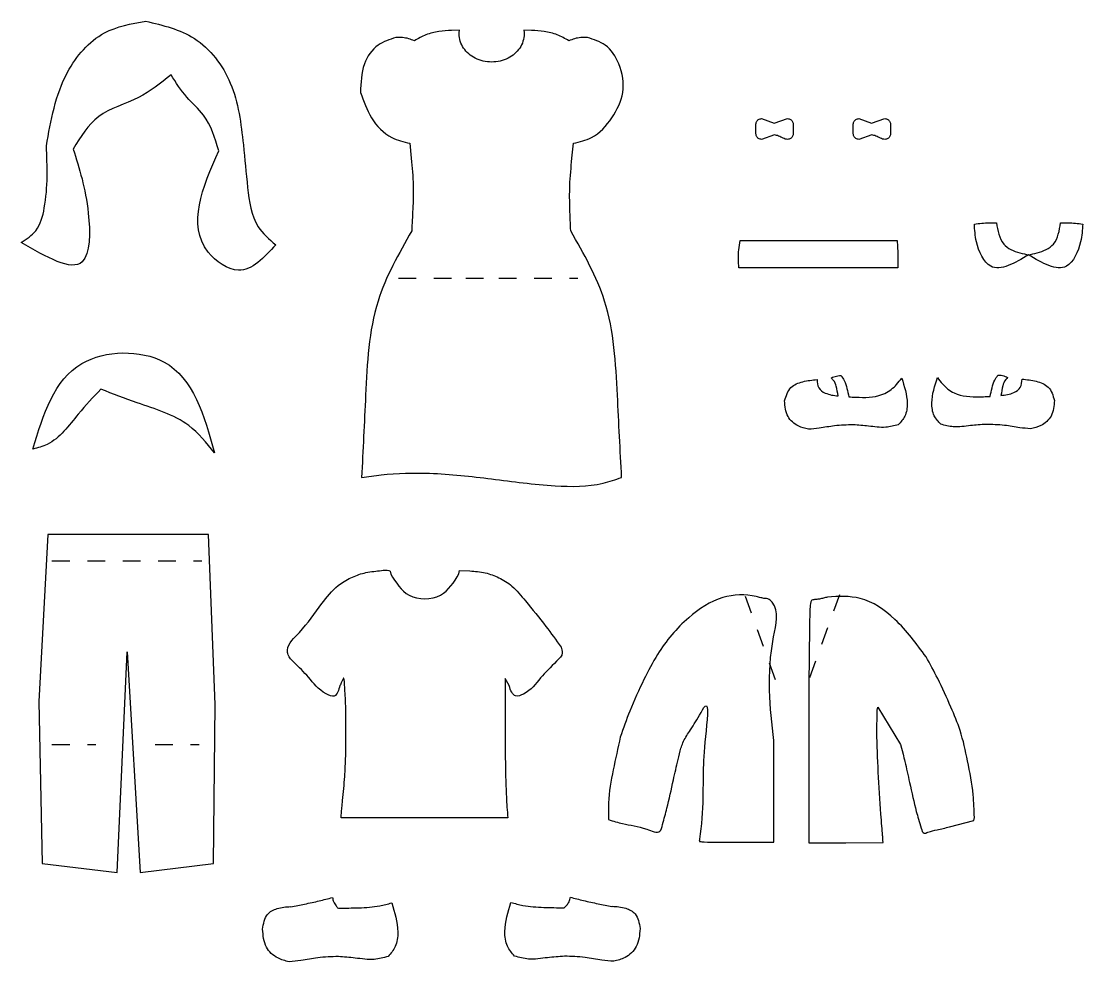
# Model space of a CAD drawing. Extents: x 1 to 1462, y -734 to 80.
# Drawn here: x 1192.5 to 1462.4, y -402.2 to -163 of the extents above; entities that cross this region are included whole.
import ezdxf

# ---------------------------------------------------------------- set-up
doc = ezdxf.new("R2010")
doc.units = 0
doc.layers.get('0').update_dxf_attribs({"linetype": 'CONTINUOUS'})

msp = doc.modelspace()

# ---------------------------------------------------------------- linework, layer by layer
at = {"color": 7}
for p, q in [((1303.903906, -165.250342), (1301.917187, -165.330346)), ((1303.904883, -165.250342), (1303.903906, -165.250342)), ((1322.263183, -165.330346), (1320.276855, -165.250342)), ((1380.700977, -187.750342), (1383.912793, -188.956738)), ((1380.700977, -187.750342), (1380.700977, -187.750342)), ((1383.912793, -188.956738), (1387.341114, -187.750342)), ((1405.450977, -187.750342), (1408.661621, -188.957519)), ((1405.450977, -187.750342), (1405.450977, -187.750342)), ((1408.661621, -188.957519), (1412.080762, -187.750342)), ((1379.249805, -191.431128), (1379.249805, -189.359131)), ((1388.792774, -189.359131), (1388.792774, -191.431128)), ((1403.999805, -191.431128), (1403.999805, -189.359131)), ((1413.532813, -189.359131), (1413.532813, -191.431128)), ((1291.31289, -194.027954), (1291.658008, -197.851123)), ((1332.522656, -197.851123), (1332.875977, -194.027954)), ((1383.966797, -191.893554), (1380.700977, -193.040722)), ((1408.716504, -191.894336), (1405.450977, -193.040722)), ((1205.706054, -195.504761), (1205.706054, -195.504761)), ((1434.811523, -214.60791), (1434.811523, -214.60791)), ((1462.379102, -214.60791), (1462.379102, -214.60791)), ((1375.29834, -218.76311), (1415.158203, -218.76311)), ((1375.29834, -218.76311), (1375.29834, -218.76311)), ((1415.36543, -225.718335), (1374.935351, -225.718335)), ((1288.430078, -228.366333), (1292.929981, -228.366333)), ((1297.429981, -228.366333), (1301.929981, -228.366333)), ((1305.506836, -228.366333), (1310.006836, -228.366333)), ((1313.929785, -228.366333), (1318.429785, -228.366333)), ((1322.929785, -228.366333), (1327.429785, -228.366333)), ((1331.929785, -228.366333), (1333.999902, -228.366333)), ((1400.531152, -253.124707), (1400.531152, -253.124707)), ((1441.223438, -253.006299), (1441.223438, -253.006299)), ((1195.46211, -271.801538), (1195.46211, -271.801538)), ((1199.276562, -293.499926), (1196.999805, -336.039111)), ((1240.122558, -293.499926), (1199.276172, -293.499926)), ((1199.276172, -293.499926), (1199.276562, -293.499926)), ((1241.781738, -336.732715), (1240.122558, -293.499926)), ((1200.320703, -300.250293), (1204.821094, -300.250293)), ((1209.320703, -300.250293), (1213.821094, -300.250293)), ((1218.320703, -300.250293), (1222.821094, -300.250293)), ((1227.320703, -300.250293), (1231.821094, -300.250293)), ((1236.320703, -300.250293), (1238.391114, -300.250293)), ((1303.794336, -303.5271), (1303.889649, -302.703906)), ((1303.889649, -302.703906), (1306.53418, -302.811084)), ((1376.587402, -309.211133), (1378.108203, -313.446289)), ((1400.537598, -308.833496), (1399.016699, -313.068701)), ((1379.629102, -317.680713), (1381.150195, -321.915918)), ((1397.495898, -317.303906), (1395.975, -321.539111)), ((1216.90127, -379.472705), (1219.395703, -323.395068)), ((1219.395703, -323.395068), (1222.706446, -379.472705)), ((1382.671094, -326.151123), (1384.191894, -330.386279)), ((1394.454102, -325.774317), (1392.933008, -330.009522)), ((1315.553809, -330.111914), (1315.498633, -340.38711)), ((1316.536817, -331.96792), (1315.553809, -330.111914)), ((1196.999805, -336.039111), (1197.824707, -377.189502)), ((1241.364942, -377.189502), (1241.781738, -336.732715)), ((1410.135156, -338.163086), (1410.296778, -337.441504)), ((1410.296778, -337.441504), (1413.173926, -342.194287)), ((1413.173926, -342.194287), (1416.05166, -346.9479)), ((1392.772461, -343.247119), (1392.749805, -371.983106)), ((1392.772461, -343.247119), (1392.772461, -343.247119)), ((1200.320703, -346.914306), (1204.821094, -346.914306)), ((1209.320703, -346.914306), (1211.480762, -346.914306)), ((1226.574218, -346.914306), (1231.074218, -346.914306)), ((1235.574218, -346.914306), (1237.734082, -346.914306)), ((1383.79873, -371.77832), (1383.806543, -345.950293)), ((1416.05166, -346.9479), (1416.677344, -349.385498)), ((1273.835058, -365.569482), (1273.836817, -365.147119)), ((1295.039062, -365.569482), (1273.835058, -365.569482)), ((1273.836817, -365.147119), (1273.836817, -365.147119)), ((1316.242969, -365.569482), (1295.039062, -365.569482)), ((1316.135547, -364.866309), (1316.242969, -365.569482)), ((1428.504785, -367.851904), (1434.718262, -366.283886)), ((1434.718262, -366.283886), (1434.82705, -365.495117)), ((1364.944824, -371.599902), (1364.944824, -371.599902)), ((1374.427344, -371.77832), (1383.79873, -371.77832)), ((1392.749805, -371.983106), (1402.176758, -371.934326)), ((1402.176758, -371.934326), (1411.603711, -371.885498)), ((1411.603711, -371.885498), (1411.568848, -371.229492)), ((1197.824707, -377.189502), (1216.90127, -379.472705)), ((1222.706446, -379.472705), (1241.364942, -377.189502)), ((1271.618554, -385.8375), (1271.618262, -385.8375)), ((1332.10625, -385.750293), (1332.105957, -385.750293))]:
    msp.add_line(p, q, dxfattribs=at)
for points, knots in [([(1198.891114, -194.703955), (1200.016288, -188.237519), (1201.929586, -177.241698), (1212.229232, -165.098109), (1220.491717, -163.645518), (1224.16377, -162.999951)], [0, 0, 0, 0, 19.515355, 33.184794, 44.119471, 44.119471, 44.119471, 44.119471]), ([(1224.16377, -162.999951), (1228.520262, -164.024864), (1237.70693, -166.186128), (1247.214139, -178.854154), (1248.363956, -189.074445), (1248.967774, -194.441553)], [0, 0, 0, 0, 13.112234, 27.650167, 43.727583, 43.727583, 43.727583, 43.727583]), ([(1287.730274, -167.161548), (1286.142233, -167.652635), (1282.625647, -168.740107), (1278.960553, -174.192975), (1278.837017, -178.652112), (1278.768848, -181.112744)], [0, 0, 0, 0, 4.884329, 10.815951, 18.119181, 18.119181, 18.119181, 18.119181]), ([(1292.456836, -167.975952), (1291.977348, -167.780935), (1291.002319, -167.384371), (1289.394181, -167.114073), (1288.295071, -167.145433), (1287.730274, -167.161548)], [0, 0, 0, 0, 1.549713, 3.151314, 4.844296, 4.844296, 4.844296, 4.844296]), ([(1301.917187, -165.330346), (1300.844582, -165.389988), (1298.630496, -165.513101), (1295.363545, -166.301874), (1293.412868, -167.425339), (1292.456836, -167.975952)], [0, 0, 0, 0, 3.222519, 6.651962, 9.948269, 9.948269, 9.948269, 9.948269]), ([(1320.276855, -165.250342), (1320.292761, -165.357232), (1320.324673, -165.571691), (1320.351912, -165.89736), (1320.396374, -167.369172), (1319.500061, -170.086435), (1316.304172, -172.743533), (1312.094427, -173.708776), (1307.884195, -172.742882), (1304.684285, -170.087741), (1303.785167, -167.369417), (1303.82937, -165.897362), (1303.85651, -165.571656), (1303.888792, -165.357227), (1303.904883, -165.250342)], [0, 0, 0, 0, 0.324146, 0.650348, 0.979588, 4.741989, 8.667236, 12.957636, 17.250335, 21.178971, 24.942099, 25.271337, 25.59754, 25.921748, 25.921748, 25.921748, 25.921748]), ([(1331.724317, -167.975952), (1330.767902, -167.425359), (1328.816765, -166.30212), (1325.549698, -165.513078), (1323.335711, -165.389979), (1322.263183, -165.330346)], [0, 0, 0, 0, 3.297297, 6.726664, 9.948931, 9.948931, 9.948931, 9.948931]), ([(1336.450098, -167.161548), (1335.88529, -167.145435), (1334.786217, -167.114081), (1333.178298, -167.384284), (1332.203574, -167.780928), (1331.724317, -167.975952)], [0, 0, 0, 0, 1.693019, 3.294484, 4.843558, 4.843558, 4.843558, 4.843558]), ([(1332.875977, -194.027954), (1334.469845, -193.669322), (1338.458385, -192.77187), (1342.870557, -187.757645), (1346.17382, -181.151918), (1345.054588, -174.16229), (1341.585186, -168.745532), (1338.047661, -167.654337), (1336.450098, -167.161548)], [0, 0, 0, 0, 4.810437, 12.037767, 19.037519, 26.340768, 32.272442, 37.157194, 37.157194, 37.157194, 37.157194]), ([(1230.602442, -176.629517), (1227.960311, -178.747669), (1222.398056, -183.206835), (1211.513437, -186.012727), (1207.600095, -192.408995), (1205.706054, -195.504761)], [0, 0, 0, 0, 10.123932, 21.313057, 31.808102, 31.808102, 31.808102, 31.808102]), ([(1242.702246, -195.923926), (1241.745369, -192.694681), (1240.183508, -187.423753), (1234.168913, -182.357047), (1231.83664, -178.611563), (1230.602442, -176.629517)], [0, 0, 0, 0, 9.82322, 16.033933, 23.014569, 23.014569, 23.014569, 23.014569]), ([(1278.768848, -181.112744), (1279.541543, -183.316319), (1281.112284, -187.795764), (1285.760026, -192.765898), (1289.727481, -193.667622), (1291.31289, -194.027954)], [0, 0, 0, 0, 7.00053, 14.230737, 19.04292, 19.04292, 19.04292, 19.04292]), ([(1379.249805, -189.359131), (1379.287836, -189.079275), (1379.361153, -188.539763), (1379.926466, -187.888832), (1380.44401, -187.79629), (1380.700977, -187.750342)], [0, 0, 0, 0, 0.836821, 1.613239, 2.378894, 2.378894, 2.378894, 2.378894]), ([(1387.341114, -187.750342), (1387.598012, -187.796322), (1388.115544, -187.888953), (1388.681169, -188.539654), (1388.754658, -189.079259), (1388.792774, -189.359131)], [0, 0, 0, 0, 0.765527, 1.542189, 2.379071, 2.379071, 2.379071, 2.379071]), ([(1403.999805, -189.359131), (1404.037805, -189.079279), (1404.111062, -188.539787), (1404.676339, -187.888764), (1405.193943, -187.796272), (1405.450977, -187.750342)], [0, 0, 0, 0, 0.836801, 1.61316, 2.378982, 2.378982, 2.378982, 2.378982]), ([(1412.080762, -187.750342), (1412.337888, -187.796272), (1412.855661, -187.888763), (1413.421388, -188.539665), (1413.494758, -189.079262), (1413.532813, -189.359131)], [0, 0, 0, 0, 0.766124, 1.542737, 2.379582, 2.379582, 2.379582, 2.379582]), ([(1380.700977, -193.040722), (1380.444002, -192.99477), (1379.926391, -192.90221), (1379.36107, -192.250926), (1379.287813, -191.711172), (1379.249805, -191.431128)], [0, 0, 0, 0, 0.765664, 1.542236, 2.379608, 2.379608, 2.379608, 2.379608]), ([(1388.792774, -191.431128), (1388.754619, -191.712765), (1388.68107, -192.255654), (1388.116282, -192.885264), (1387.18997, -193.144571), (1386.129063, -192.773065), (1385.112767, -192.14717), (1384.33373, -191.974761), (1383.966797, -191.893554)], [0, 0, 0, 0, 0.837432, 1.614249, 2.379785, 3.586621, 4.841941, 5.959664, 5.959664, 5.959664, 5.959664]), ([(1405.450977, -193.040722), (1405.193935, -192.994788), (1404.676264, -192.902278), (1404.110979, -192.250903), (1404.037782, -191.711168), (1403.999805, -191.431128)], [0, 0, 0, 0, 0.765831, 1.542345, 2.379696, 2.379696, 2.379696, 2.379696]), ([(1413.532813, -191.431128), (1413.494719, -191.712764), (1413.421288, -192.255647), (1412.856401, -192.885433), (1411.930747, -193.144355), (1410.871952, -192.773766), (1409.859489, -192.147398), (1409.082648, -191.975402), (1408.716504, -191.894336)], [0, 0, 0, 0, 0.837395, 1.614163, 2.380296, 3.584281, 4.835243, 5.950503, 5.950503, 5.950503, 5.950503]), ([(1192.499805, -219.253516), (1193.859697, -218.36528), (1196.993948, -216.318092), (1199.422738, -207.186412), (1199.113473, -199.92491), (1198.891114, -194.703955)], [0, 0, 0, 0, 4.733355, 10.909334, 26.711221, 26.711221, 26.711221, 26.711221]), ([(1205.706054, -195.504761), (1207.276856, -200.438915), (1210.015495, -209.041442), (1210.162184, -229.58694), (1198.886492, -222.990065), (1192.499805, -219.253516)], [0, 0, 0, 0, 16.759739, 29.220026, 45.497357, 45.497357, 45.497357, 45.497357]), ([(1257.210645, -219.862305), (1254.215248, -223.131378), (1248.885296, -228.948304), (1233.149277, -217.962279), (1238.628599, -205.321683), (1242.702246, -195.923926)], [0, 0, 0, 0, 11.471765, 20.412641, 46.32332, 46.32332, 46.32332, 46.32332]), ([(1248.967774, -194.441553), (1249.306229, -198.009534), (1249.965083, -204.955143), (1251.183086, -214.715991), (1255.53935, -218.435358), (1257.210645, -219.862305)], [0, 0, 0, 0, 10.90278, 21.223893, 27.648406, 27.648406, 27.648406, 27.648406]), ([(1291.658008, -197.851123), (1291.875914, -200.169384), (1292.280771, -204.4766), (1292.071424, -210.648384), (1291.863137, -214.481761), (1291.763086, -216.32312)], [0, 0, 0, 0, 6.977575, 12.963991, 18.497651, 18.497651, 18.497651, 18.497651]), ([(1332.210058, -216.32312), (1332.12367, -214.481703), (1331.943797, -210.647627), (1331.869296, -204.473887), (1332.293994, -200.168945), (1332.522656, -197.851123)], [0, 0, 0, 0, 5.531177, 11.516647, 18.498236, 18.498236, 18.498236, 18.498236]), ([(1434.811523, -214.60791), (1435.434873, -214.517159), (1436.68094, -214.33575), (1438.564697, -214.215849), (1439.819745, -214.237789), (1440.445606, -214.24873)], [0, 0, 0, 0, 1.889303, 3.776692, 5.654105, 5.654105, 5.654105, 5.654105]), ([(1448.650879, -222.383106), (1445.072826, -224.529756), (1438.948456, -228.204067), (1435.142382, -219.855159), (1434.903651, -216.069018), (1434.811523, -214.60791)], [0, 0, 0, 0, 10.106697, 17.299116, 21.819007, 21.819007, 21.819007, 21.819007]), ([(1440.445606, -214.24873), (1440.760325, -216.263095), (1441.33359, -219.932282), (1445.624894, -221.846656), (1447.90013, -222.250012), (1448.650879, -222.383106)], [0, 0, 0, 0, 5.710409, 10.401575, 12.711788, 12.711788, 12.711788, 12.711788]), ([(1448.540039, -222.383106), (1449.29074, -222.250005), (1451.565953, -221.846604), (1455.857393, -219.932421), (1456.430243, -216.26311), (1456.744726, -214.24873)], [0, 0, 0, 0, 2.310085, 7.001364, 12.711586, 12.711586, 12.711586, 12.711586]), ([(1462.379102, -214.60791), (1462.286975, -216.069015), (1462.04825, -219.855137), (1458.242311, -228.204043), (1452.118023, -224.529739), (1448.540039, -222.383106)], [0, 0, 0, 0, 4.51989, 11.71227, 21.81877, 21.81877, 21.81877, 21.81877]), ([(1456.744726, -214.24873), (1457.37083, -214.237784), (1458.626058, -214.215838), (1460.509914, -214.335744), (1461.755836, -214.517159), (1462.379102, -214.60791)], [0, 0, 0, 0, 1.87814, 3.765345, 5.6544, 5.6544, 5.6544, 5.6544]), ([(1291.763086, -216.32312), (1288.469238, -222.127238), (1281.148236, -235.027639), (1280.111351, -257.137297), (1279.377868, -272.090031), (1279.0375, -279.028735)], [0, 0, 0, 0, 19.772834, 43.947676, 64.878728, 64.878728, 64.878728, 64.878728]), ([(1345.136718, -279.028735), (1344.782589, -272.089553), (1344.019281, -257.132506), (1342.869658, -235.02054), (1335.518565, -222.126391), (1332.210058, -216.32312)], [0, 0, 0, 0, 20.933631, 45.121352, 64.916912, 64.916912, 64.916912, 64.916912]), ([(1374.935351, -225.718335), (1374.890807, -224.962885), (1374.800099, -223.424504), (1374.897121, -221.090615), (1375.164383, -219.540203), (1375.29834, -218.76311)], [0, 0, 0, 0, 2.269789, 4.622149, 6.985984, 6.985984, 6.985984, 6.985984]), ([(1415.158203, -218.76311), (1415.213966, -219.448343), (1415.330426, -220.879428), (1415.417688, -223.199969), (1415.383795, -224.833281), (1415.36543, -225.718335)], [0, 0, 0, 0, 2.062408, 4.307264, 6.962519, 6.962519, 6.962519, 6.962519]), ([(1195.46211, -271.801538), (1198.135052, -262.980222), (1203.035298, -246.8083), (1234.246457, -246.238692), (1238.992848, -263.264639), (1241.643457, -272.77273)], [0, 0, 0, 0, 25.073478, 45.966642, 72.390944, 72.390944, 72.390944, 72.390944]), ([(1400.195508, -258.295117), (1400.038841, -257.454824), (1399.770905, -256.017736), (1399.37362, -254.600341), (1398.231629, -253.62238), (1399.186963, -253.456153), (1399.756191, -253.191984), (1400.258948, -253.148338), (1400.531152, -253.124707)], [0, 0, 0, 0, 2.495621, 4.268069, 4.966318, 5.603919, 6.27597, 7.069433, 7.069433, 7.069433, 7.069433]), ([(1400.531152, -253.124707), (1400.5745, -253.123054), (1400.663293, -253.119667), (1400.799374, -253.120172), (1400.891992, -253.123177), (1400.93916, -253.124707)], [0, 0, 0, 0, 0.130128, 0.26655, 0.408126, 0.408126, 0.408126, 0.408126]), ([(1400.93916, -253.124707), (1401.232121, -253.528994), (1401.939029, -254.50453), (1402.436682, -256.407818), (1402.753653, -257.807587), (1402.916406, -258.526318)], [0, 0, 0, 0, 1.487433, 3.589147, 5.807185, 5.807185, 5.807185, 5.807185]), ([(1426.26582, -265.489526), (1425.641304, -264.806086), (1424.261976, -263.296615), (1423.714274, -258.895477), (1424.73294, -255.737102), (1425.412695, -253.629517)], [0, 0, 0, 0, 2.723426, 6.015053, 12.617112, 12.617112, 12.617112, 12.617112]), ([(1425.412695, -253.629517), (1425.823348, -254.172308), (1426.992033, -255.717048), (1430.342327, -258.44069), (1433.922813, -258.494032), (1436.198145, -258.52793)], [0, 0, 0, 0, 2.046588, 5.82443, 12.410508, 12.410508, 12.410508, 12.410508]), ([(1438.83789, -258.407934), (1439.00066, -257.689196), (1439.317662, -256.289414), (1439.815435, -254.386187), (1440.522231, -253.410596), (1440.815137, -253.006299)], [0, 0, 0, 0, 2.218065, 4.3198, 5.807171, 5.807171, 5.807171, 5.807171]), ([(1440.815137, -253.006299), (1440.862315, -253.004769), (1440.954977, -253.001763), (1441.091156, -253.001259), (1441.180035, -253.004646), (1441.223438, -253.006299)], [0, 0, 0, 0, 0.141608, 0.278128, 0.408418, 0.408418, 0.408418, 0.408418]), ([(1441.223438, -253.006299), (1441.495625, -253.029891), (1441.998297, -253.07346), (1442.56754, -253.337214), (1443.522175, -253.504194), (1442.380722, -254.481647), (1441.983584, -255.899277), (1441.71554, -257.336328), (1441.558789, -258.176709)], [0, 0, 0, 0, 0.793418, 1.465274, 2.102629, 2.800607, 4.572765, 7.068767, 7.068767, 7.068767, 7.068767]), ([(1386.570703, -259.541528), (1386.948459, -258.277222), (1387.66687, -255.872785), (1391.316554, -254.489864), (1393.619212, -254.253321), (1394.816797, -254.130298)], [0, 0, 0, 0, 3.740709, 7.114024, 10.769739, 10.769739, 10.769739, 10.769739]), ([(1394.816797, -254.130298), (1394.87038, -254.879479), (1394.976319, -256.360656), (1397.259231, -257.954614), (1399.075004, -258.165179), (1400.195508, -258.295117)], [0, 0, 0, 0, 2.145232, 4.241252, 7.619225, 7.619225, 7.619225, 7.619225]), ([(1402.916406, -258.526318), (1403.192126, -258.542193), (1403.760359, -258.574909), (1404.641072, -258.611889), (1407.429438, -258.730768), (1411.431016, -258.532316), (1414.761138, -255.838561), (1415.930751, -254.291976), (1416.341602, -253.748706)], [0, 0, 0, 0, 0.828651, 1.707774, 2.642178, 9.229205, 13.007243, 15.052957, 15.052957, 15.052957, 15.052957]), ([(1416.341602, -253.748706), (1417.021475, -255.856209), (1418.040284, -259.014361), (1417.492648, -263.415322), (1416.113313, -264.924569), (1415.48877, -265.607934)], [0, 0, 0, 0, 6.601919, 9.893162, 12.616459, 12.616459, 12.616459, 12.616459]), ([(1441.558789, -258.176709), (1442.679379, -258.046702), (1444.495333, -257.836022), (1446.778216, -256.242036), (1446.884585, -254.760964), (1446.938379, -254.011938)], [0, 0, 0, 0, 3.378235, 5.474541, 7.61947, 7.61947, 7.61947, 7.61947]), ([(1446.938379, -254.011938), (1448.135913, -254.134876), (1450.438333, -254.371241), (1454.087915, -255.754106), (1454.80554, -258.158662), (1455.18291, -259.42312)], [0, 0, 0, 0, 3.655562, 7.02831, 10.768949, 10.768949, 10.768949, 10.768949]), ([(1212.754199, -256.588696), (1210.808001, -258.621669), (1206.338456, -263.290495), (1201.573705, -270.197084), (1196.706669, -271.474809), (1195.46211, -271.801538)], [0, 0, 0, 0, 8.535766, 19.602821, 23.405082, 23.405082, 23.405082, 23.405082]), ([(1241.643457, -272.77273), (1239.610349, -270.247203), (1234.521541, -263.925888), (1223.254199, -260.665818), (1215.788563, -257.766931), (1212.754199, -256.588696)], [0, 0, 0, 0, 9.548083, 23.898564, 33.725216, 33.725216, 33.725216, 33.725216]), ([(1436.198145, -258.52793), (1436.509581, -258.516432), (1437.113813, -258.494126), (1437.993843, -258.455781), (1438.562131, -258.423567), (1438.83789, -258.407934)], [0, 0, 0, 0, 0.934946, 1.813932, 2.642531, 2.642531, 2.642531, 2.642531]), ([(1392.64873, -266.774292), (1391.758264, -266.5595), (1389.7166, -266.067023), (1386.888175, -263.568297), (1386.681382, -260.945359), (1386.570703, -259.541528)], [0, 0, 0, 0, 2.740788, 6.284083, 10.364274, 10.364274, 10.364274, 10.364274]), ([(1455.18291, -259.42312), (1455.072795, -260.826928), (1454.86705, -263.449895), (1452.03828, -265.948219), (1449.996735, -266.440994), (1449.10625, -266.655933)], [0, 0, 0, 0, 4.07973, 7.622831, 10.363852, 10.363852, 10.363852, 10.363852]), ([(1404.014258, -265.637525), (1402.42709, -265.680305), (1399.526165, -265.758497), (1395.776266, -266.489435), (1393.559149, -266.691371), (1392.64873, -266.774292)], [0, 0, 0, 0, 4.754146, 8.689332, 11.431103, 11.431103, 11.431103, 11.431103]), ([(1415.48877, -265.607934), (1414.427555, -265.887888), (1411.936745, -266.544977), (1408.062246, -265.920434), (1405.309724, -265.728063), (1404.014258, -265.637525)], [0, 0, 0, 0, 3.261699, 7.655631, 11.562272, 11.562272, 11.562272, 11.562272]), ([(1437.740332, -265.519116), (1436.444859, -265.609447), (1433.692306, -265.801378), (1429.81792, -266.425884), (1427.327044, -265.769272), (1426.26582, -265.489526)], [0, 0, 0, 0, 3.906597, 8.300529, 11.562124, 11.562124, 11.562124, 11.562124]), ([(1449.10625, -266.655933), (1448.195838, -266.572792), (1445.978755, -266.370324), (1442.228697, -265.639508), (1439.327628, -265.561692), (1437.740332, -265.519116)], [0, 0, 0, 0, 2.741822, 6.677024, 11.431524, 11.431524, 11.431524, 11.431524]), ([(1279.0375, -279.028735), (1280.700009, -278.788898), (1286.421761, -277.963468), (1297.52611, -277.662489), (1306.846972, -278.755388), (1312.091602, -279.370337)], [0, 0, 0, 0, 5.038409, 17.340369, 33.168519, 33.168519, 33.168519, 33.168519]), ([(1312.091602, -279.370337), (1317.449162, -280.085974), (1326.813948, -281.336877), (1338.165142, -281.439772), (1343.574404, -279.569043), (1345.136718, -279.028735)], [0, 0, 0, 0, 16.268941, 28.437408, 33.379239, 33.379239, 33.379239, 33.379239]), ([(1265.54707, -329.809522), (1264.337419, -328.53908), (1262.588896, -326.702686), (1260.290386, -324.573311), (1259.994972, -321.428068), (1264.529461, -317.501676), (1268.180768, -311.953468), (1272.267989, -306.808058), (1276.176764, -304.470324), (1279.762581, -303.142627), (1282.27943, -302.884558), (1283.612207, -302.7479)], [0, 0, 0, 0, 5.346341, 7.728013, 8.919969, 14.344226, 23.620142, 29.776953, 33.595496, 37.152417, 41.156042, 41.156042, 41.156042, 41.156042]), ([(1283.612207, -302.7479), (1284.229696, -302.665613), (1285.079297, -302.552394), (1286.428768, -302.715137), (1286.436699, -303.288317), (1286.440722, -303.579102)], [0, 0, 0, 0, 1.963679, 2.701818, 3.461882, 3.461882, 3.461882, 3.461882]), ([(1286.440722, -303.579102), (1287.744073, -305.712732), (1290.496585, -310.21869), (1299.735327, -310.178896), (1302.487915, -305.668028), (1303.794336, -303.5271)], [0, 0, 0, 0, 7.145087, 15.08952, 22.26627, 22.26627, 22.26627, 22.26627]), ([(1306.53418, -302.811084), (1307.862738, -302.90929), (1310.402735, -303.097043), (1314.044131, -304.459544), (1317.710836, -306.690534), (1321.338652, -311.288217), (1325.605139, -316.359211), (1328.469838, -320.389425), (1329.730566, -322.163086)], [0, 0, 0, 0, 3.976112, 7.601708, 11.557856, 16.684857, 24.98182, 31.503269, 31.503269, 31.503269, 31.503269]), ([(1383.806543, -345.950293), (1382.876816, -337.507211), (1381.634765, -326.227842), (1385.468417, -312.587821), (1382.540513, -309.836073), (1381.44211, -309.850631), (1380.47165, -309.607389), (1377.01581, -308.658201), (1370.058977, -308.928368), (1361.246047, -314.788308), (1354.864609, -322.446438), (1350.548941, -330.852047), (1347.303501, -337.847957), (1345.572876, -342.844394), (1344.800782, -345.073486)], [0, 0, 0, 0, 26.361193, 35.216715, 36.609571, 37.345198, 38.421611, 39.610342, 48.103358, 58.164211, 70.413194, 77.675444, 86.456089, 93.52889, 93.52889, 93.52889, 93.52889]), ([(1397.447558, -309.443897), (1397.123438, -309.538654), (1396.463978, -309.731447), (1395.51449, -309.933328), (1394.593291, -310.074134), (1393.912553, -310.091609), (1393.33025, -310.250043), (1392.97219, -311.767827), (1392.956167, -316.133939), (1392.72414, -327.141966), (1392.753086, -336.789648), (1392.772461, -343.247119)], [0, 0, 0, 0, 1.012132, 2.059293, 2.919023, 3.775303, 4.181243, 4.543094, 8.109874, 17.715169, 37.157751, 37.157751, 37.157751, 37.157751]), ([(1422.543946, -324.62793), (1420.100758, -321.320444), (1415.622427, -315.257866), (1406.627628, -308.912535), (1400.27969, -309.279967), (1397.447558, -309.443897)], [0, 0, 0, 0, 12.392107, 22.714569, 31.029751, 31.029751, 31.029751, 31.029751]), ([(1329.730566, -322.163086), (1329.911817, -322.650413), (1330.41622, -324.006592), (1327.661325, -326.669441), (1325.797969, -328.631735), (1324.507129, -329.991114)], [0, 0, 0, 0, 1.465873, 4.079367, 9.971957, 9.971957, 9.971957, 9.971957]), ([(1434.82705, -365.495117), (1434.761563, -363.563406), (1434.597603, -358.726983), (1433.169708, -351.360696), (1431.569693, -343.818839), (1428.648676, -336.934287), (1425.836443, -330.642661), (1423.547771, -326.461716), (1422.543946, -324.62793)], [0, 0, 0, 0, 5.790721, 14.498228, 22.463772, 28.847462, 36.871019, 43.139661, 43.139661, 43.139661, 43.139661]), ([(1274.197558, -361.163086), (1274.398579, -359.145061), (1274.77172, -355.399126), (1275.047095, -349.407961), (1275.067101, -343.418463), (1275.01267, -336.53146), (1274.827647, -333.872913), (1274.62468, -329.548496), (1274.161827, -330.53921), (1273.897129, -331.130466), (1273.252069, -332.531355), (1272.671421, -335.302532), (1268.409623, -333.429813), (1266.765019, -331.34987), (1265.54707, -329.809522)], [0, 0, 0, 0, 6.0936, 11.311175, 17.843549, 24.721694, 29.535894, 31.160394, 31.517993, 32.265958, 33.243453, 36.249865, 38.406417, 44.562602, 44.562602, 44.562602, 44.562602]), ([(1324.507129, -329.991114), (1323.323688, -331.534856), (1321.729124, -333.614888), (1317.610255, -335.17564), (1316.939489, -333.171213), (1316.536817, -331.96792)], [0, 0, 0, 0, 5.95036, 8.017487, 11.12229, 11.12229, 11.12229, 11.12229]), ([(1358.306152, -355.935107), (1358.693806, -354.215993), (1359.302173, -351.518094), (1360.03771, -348.344548), (1360.869644, -345.90348), (1362.743026, -343.147644), (1364.404719, -340.453828), (1367.650873, -334.53034), (1365.597772, -351.028774), (1366.030318, -358.01324), (1365.482728, -367.651043), (1364.892976, -371.222198), (1364.88873, -371.431733), (1364.928392, -371.550641), (1364.944824, -371.599902)], [0, 0, 0, 0, 5.288656, 8.299774, 9.760437, 13.022039, 17.946611, 20.653492, 28.403826, 44.081719, 54.508583, 54.752311, 54.9714, 55.126365, 55.126365, 55.126365, 55.126365]), ([(1411.568848, -371.229492), (1411.541838, -370.84949), (1411.458941, -369.683215), (1411.287221, -367.495943), (1410.84695, -362.122895), (1410.401087, -354.102423), (1409.951698, -345.263166), (1410.087753, -339.997644), (1410.135156, -338.163086)], [0, 0, 0, 0, 1.142879, 3.507641, 6.582014, 17.315329, 27.609198, 33.113395, 33.113395, 33.113395, 33.113395]), ([(1315.498633, -340.38711), (1315.512242, -343.72776), (1315.538305, -350.125192), (1315.676234, -358.291688), (1316.012427, -363.103968), (1316.135547, -364.866309)], [0, 0, 0, 0, 10.022743, 19.19381, 24.493113, 24.493113, 24.493113, 24.493113]), ([(1344.800782, -345.073486), (1344.188914, -347.829898), (1342.96202, -353.356956), (1341.684625, -360.363158), (1341.771918, -364.62034), (1341.800879, -366.032715)], [0, 0, 0, 0, 8.479831, 17.003455, 21.235219, 21.235219, 21.235219, 21.235219]), ([(1416.677344, -349.385498), (1416.831613, -350.01286), (1417.197786, -351.501973), (1417.751766, -353.909452), (1418.147857, -355.69019), (1418.35127, -356.604687)], [0, 0, 0, 0, 1.938134, 4.600372, 7.410921, 7.410921, 7.410921, 7.410921]), ([(1341.800879, -366.032715), (1343.008678, -366.418973), (1346.25403, -367.456845), (1350.170863, -367.658123), (1354.957029, -369.999034), (1355.779732, -366.289294), (1356.955275, -362.269761), (1357.782227, -358.391943), (1358.306152, -355.935107)], [0, 0, 0, 0, 3.72552, 10.010466, 13.41805, 15.293041, 19.56707, 26.956746, 26.956746, 26.956746, 26.956746]), ([(1418.35127, -356.604687), (1418.91052, -359.142415), (1419.799707, -363.177307), (1420.877811, -366.944145), (1421.788247, -369.827507), (1423.535751, -368.96012), (1425.594212, -368.659592), (1427.439873, -368.147419), (1428.504785, -367.851904)], [0, 0, 0, 0, 7.537269, 11.983972, 13.479267, 14.482693, 16.874371, 20.136531, 20.136531, 20.136531, 20.136531]), ([(1273.836817, -365.147119), (1273.852844, -364.913516), (1273.901663, -364.201968), (1274.030223, -362.874539), (1274.137198, -361.780428), (1274.197558, -361.163086)], [0, 0, 0, 0, 0.702437, 2.139597, 4.000501, 4.000501, 4.000501, 4.000501]), ([(1364.944824, -371.599902), (1365.348775, -371.634901), (1366.84047, -371.76414), (1370.006329, -371.748558), (1372.76244, -371.767112), (1374.427344, -371.77832)], [0, 0, 0, 0, 1.216073, 4.490665, 9.486861, 9.486861, 9.486861, 9.486861]), ([(1261.039942, -388.195117), (1262.210578, -387.969788), (1264.632093, -387.503686), (1268.174038, -386.777338), (1270.510948, -386.139711), (1271.618554, -385.8375)], [0, 0, 0, 0, 3.576652, 7.398468, 10.841936, 10.841936, 10.841936, 10.841936]), ([(1271.618262, -385.8375), (1271.695668, -386.245344), (1271.843734, -387.025483), (1272.507904, -387.79338), (1272.840307, -388.511773), (1273.131562, -388.550137), (1273.141132, -388.547329), (1273.147495, -388.548344), (1273.14961, -388.548682)], [0, 0, 0, 0, 1.208082, 2.310864, 3.161752, 3.171505, 3.184326, 3.190705, 3.190705, 3.190705, 3.190705]), ([(1330.573926, -388.459912), (1330.776962, -388.260064), (1331.243427, -387.800922), (1331.85924, -386.911882), (1332.021584, -386.148443), (1332.10625, -385.750293)], [0, 0, 0, 0, 0.855602, 1.9657, 3.175664, 3.175664, 3.175664, 3.175664]), ([(1332.105957, -385.750293), (1333.213567, -386.05229), (1335.550411, -386.689446), (1339.091978, -387.41568), (1341.513158, -387.881767), (1342.683594, -388.10708)], [0, 0, 0, 0, 3.443315, 7.264732, 10.840783, 10.840783, 10.840783, 10.840783]), ([(1253.879883, -393.882324), (1254.093593, -392.491279), (1254.458826, -390.113961), (1257.743001, -388.356906), (1259.843207, -388.233863), (1261.01045, -388.165478)], [0, 0, 0, 0, 3.959789, 6.767344, 10.279913, 10.279913, 10.279913, 10.279913]), ([(1261.01045, -388.165478), (1261.013962, -388.168732), (1261.020825, -388.175089), (1261.02968, -388.185916), (1261.036512, -388.192042), (1261.039942, -388.195117)], [0, 0, 0, 0, 0.014348, 0.028038, 0.041837, 0.041837, 0.041837, 0.041837]), ([(1273.14961, -388.548682), (1274.885544, -388.534159), (1278.392307, -388.504823), (1282.967467, -388.228296), (1285.693418, -387.494546), (1286.704785, -387.222314)], [0, 0, 0, 0, 5.213061, 10.530907, 13.6677, 13.6677, 13.6677, 13.6677]), ([(1286.704785, -387.222314), (1287.452142, -389.645384), (1288.571877, -393.275771), (1287.98341, -398.296974), (1286.451184, -400.048363), (1285.762207, -400.835889)], [0, 0, 0, 0, 7.568589, 11.339715, 14.420919, 14.420919, 14.420919, 14.420919]), ([(1317.93291, -400.7479), (1317.244069, -399.957676), (1315.71066, -398.198582), (1315.123769, -393.16812), (1316.24342, -389.530424), (1316.990039, -387.104687)], [0, 0, 0, 0, 3.087264, 6.872462, 14.448529, 14.448529, 14.448529, 14.448529]), ([(1316.990039, -387.104687), (1318.001387, -387.379211), (1320.726666, -388.118969), (1325.301779, -388.41067), (1328.808922, -388.443609), (1330.544824, -388.459912)], [0, 0, 0, 0, 3.138614, 8.457628, 13.670521, 13.670521, 13.670521, 13.670521]), ([(1330.544824, -388.459912), (1330.547746, -388.459559), (1330.555164, -388.458661), (1330.564858, -388.46187), (1330.571614, -388.460411), (1330.573926, -388.459912)], [0, 0, 0, 0, 0.008777, 0.022277, 0.029295, 0.029295, 0.029295, 0.029295]), ([(1342.683594, -388.10708), (1342.687275, -388.103844), (1342.694439, -388.097549), (1342.703594, -388.086716), (1342.71051, -388.080563), (1342.713965, -388.07749)], [0, 0, 0, 0, 0.014686, 0.028573, 0.042427, 0.042427, 0.042427, 0.042427]), ([(1342.713965, -388.07749), (1343.878381, -388.143372), (1345.969289, -388.261673), (1349.245261, -390.005897), (1349.604596, -392.375106), (1349.815234, -393.763916)], [0, 0, 0, 0, 3.503876, 6.291806, 10.241119, 10.241119, 10.241119, 10.241119]), ([(1260.597754, -402.191894), (1259.611779, -401.943214), (1257.331188, -401.368009), (1254.21572, -398.466213), (1253.997617, -395.489293), (1253.879883, -393.882324)], [0, 0, 0, 0, 3.038236, 7.027539, 11.707035, 11.707035, 11.707035, 11.707035]), ([(1349.815234, -393.763916), (1349.700038, -395.370457), (1349.486868, -398.343346), (1346.385592, -401.250706), (1344.110408, -401.8257), (1343.12666, -402.074317)], [0, 0, 0, 0, 4.678645, 8.65779, 11.688896, 11.688896, 11.688896, 11.688896]), ([(1273.120801, -400.865478), (1271.371011, -400.915576), (1268.171892, -401.007169), (1264.044949, -401.857862), (1261.601076, -402.094673), (1260.597754, -402.191894)], [0, 0, 0, 0, 5.240366, 9.580898, 12.604016, 12.604016, 12.604016, 12.604016]), ([(1285.762207, -400.835889), (1284.593435, -401.157377), (1281.85282, -401.911224), (1277.579939, -401.191351), (1274.548115, -400.969786), (1273.120801, -400.865478)], [0, 0, 0, 0, 3.599482, 8.44031, 12.746535, 12.746535, 12.746535, 12.746535]), ([(1330.604004, -400.77749), (1329.174129, -400.881678), (1326.134979, -401.103126), (1321.852341, -401.823231), (1319.104293, -401.069279), (1317.93291, -400.7479)], [0, 0, 0, 0, 4.313817, 9.168875, 12.775936, 12.775936, 12.775936, 12.775936]), ([(1343.12666, -402.074317), (1342.123499, -401.979343), (1339.68025, -401.74803), (1335.551605, -400.914243), (1332.35355, -400.825848), (1330.604004, -400.77749)], [0, 0, 0, 0, 3.022023, 7.360291, 12.600164, 12.600164, 12.600164, 12.600164])]:
    msp.add_open_spline(points, degree=3, knots=knots, dxfattribs=at)

doc.saveas('drawing.dxf')
